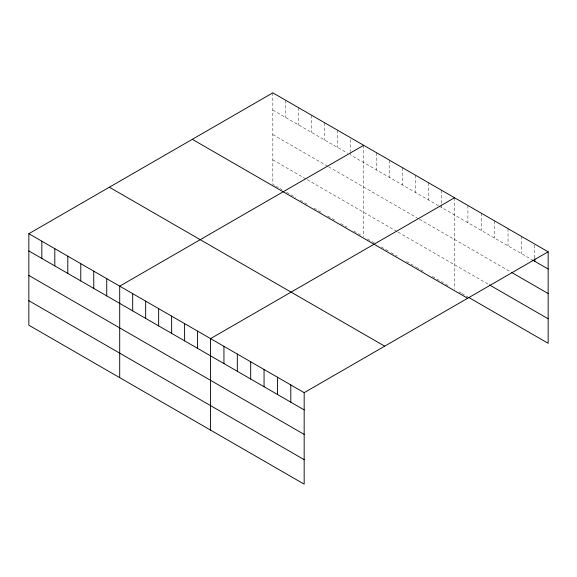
<?xml version="1.0" encoding="UTF-8"?>
<svg xmlns="http://www.w3.org/2000/svg" width="577" height="577" viewBox="0 0 577 577"><rect width="100%" height="100%" fill="white"/><g stroke="black" fill="none" stroke-linecap="round" stroke-linejoin="round"><path stroke-width="0.43" stroke-dasharray="2.88 2.16" d="M272.827 92.839L272.827 184.344L275.114 185.664M272.827 110.084L347.65 153.28M438.506 205.737L350.701 155.047L350.701 152.458M439.27 206.177L531.806 259.607M272.827 134.592L327.794 166.327M328.558 166.767L418.657 218.784M419.414 219.224L511.006 272.099M272.827 159.836L306.416 179.231M307.18 179.678L397.279 231.687M398.036 232.134L487.969 284.05M275.878 186.111L281.987 189.631M286.567 192.278L295.727 197.572M300.307 200.212L307.945 204.619M314.054 208.146L321.692 212.56M327.794 216.079L334.667 220.053M340.776 223.573L346.885 227.1M353.759 231.067L360.625 235.041M367.499 239.008L375.901 243.855M381.246 246.942L389.641 251.788M391.17 252.668L397.279 256.195M406.439 261.489L415.599 266.776M416.363 267.216L423.237 271.183M432.397 276.477L448.43 285.73M458.996 291.832L461.225 293.116M461.968 293.549L467.911 296.975M534.778 244.936L534.778 257.869M521.406 236.354L521.406 253.599M508.034 228.636L508.034 245.881M494.655 220.912L494.655 238.157M481.283 213.194L481.283 230.439M467.911 205.477L467.911 222.715M454.539 197.752L454.539 289.257M441.556 190.259L441.556 204.056M441.556 204.914L441.556 207.504M428.581 182.765L428.581 200.01M415.599 175.271L415.599 192.516M402.623 167.777L402.623 185.022M389.641 160.283L389.641 177.528M376.658 152.79L376.658 170.035M363.683 145.296L363.683 236.801M350.701 139.526L350.701 151.6M337.725 130.308L337.725 147.553M324.743 122.814L324.743 140.06M311.76 115.321L311.76 132.566M298.785 107.827L298.785 125.072M285.803 100.333L285.803 117.578"/><path stroke-width="0.87" d="M28.85 233.699L304.173 392.656L304.173 484.161L28.85 325.204L28.85 233.699L272.827 92.839L548.15 251.796L548.15 343.301L468.654 297.407M363.683 145.296L119.706 286.156L119.706 377.661M454.539 197.752L210.569 338.612L210.569 430.117M304.173 392.656L548.15 251.796M532.549 260.032L548.15 269.041M511.749 272.532L548.15 293.549M489.455 284.908L548.15 318.8M192.314 139.324L467.637 298.28M109.363 187.215L384.686 346.171M28.85 250.937L304.173 409.901M28.85 275.445L304.173 434.402M28.85 300.696L304.173 459.653M534.778 258.734L534.778 261.323M290.801 384.931L290.801 402.176M277.429 377.214L277.429 394.459M264.057 369.496L264.057 386.734M250.685 361.772L250.685 379.017M237.313 354.054L237.313 371.292M223.941 346.33L223.941 363.575M197.586 331.119L197.586 348.357M184.604 323.625L184.604 340.863M171.629 316.131L171.629 333.369M158.646 308.637L158.646 325.875M145.664 301.144L145.664 318.381M132.688 293.65L132.688 310.888M106.731 278.662L106.731 295.9M93.748 271.168L93.748 288.406M80.766 263.675L80.766 280.912M67.79 256.181L67.79 273.419M54.808 248.687L54.808 265.925M41.832 241.193L41.832 258.431"/></g></svg>
